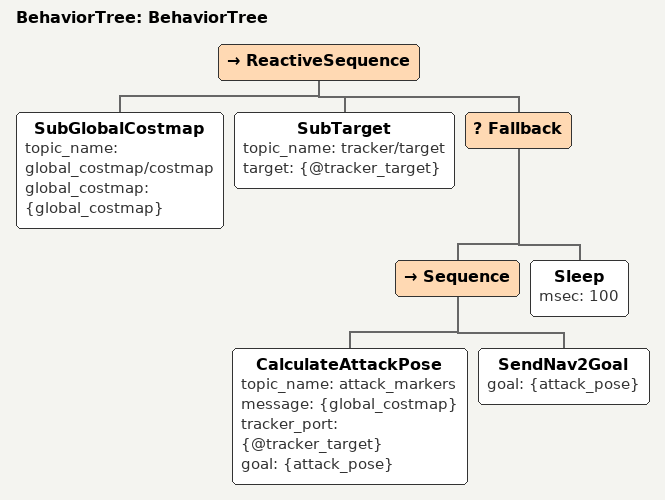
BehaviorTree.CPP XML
<?xml version="1.0" encoding="UTF-8"?>
<root BTCPP_format="4" main_tree_to_execute="BehaviorTree">
  <BehaviorTree ID="BehaviorTree">
    <ReactiveSequence>
      <!-- 1. 获取全局代价地图与视觉目标 -->
      <SubGlobalCostmap topic_name="global_costmap/costmap" global_costmap="{global_costmap}"/>
      <SubTarget topic_name="tracker/target" target="{@tracker_target}"/>

      <Fallback>
        <!-- 2. 正常追击分支 -->
        <!-- 注意：这里不再需要 RateController。SendNav2Goal 会自动保持 RUNNING 状态阻塞频率 -->
        <Sequence>
          <!-- 算出包围圈上的安全攻击点 -->
          <CalculateAttackPose topic_name="attack_markers"
                               message="{global_costmap}"
                               tracker_port="{@tracker_target}"
                               goal="{attack_pose}"/>

          <!-- 发送目标给 Nav2 (使用新写的 Action Client 节点) -->
          <SendNav2Goal goal="{attack_pose}"/>
        </Sequence>

        <!-- 3. 备用分支：找不到敌人或算不出安全点时，原地休眠等待 0.1 秒 -->
        <Sleep msec="100"/>
      </Fallback>
    </ReactiveSequence>
  </BehaviorTree>

  <!-- 节点模型描述 (供 Groot2 识别节点和端口格式使用) -->
</root>
